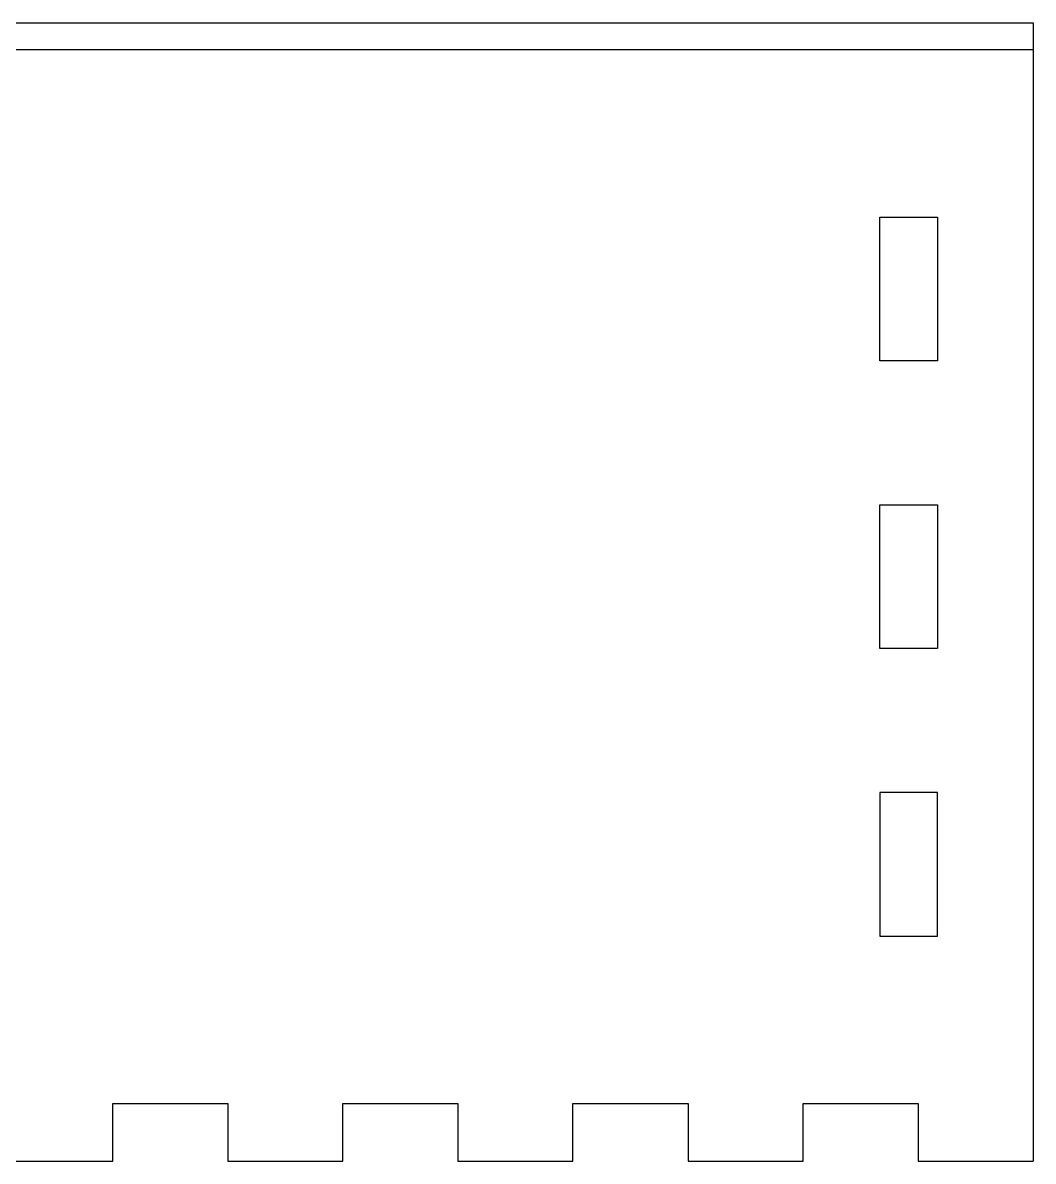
# Model space of a CAD drawing. Header units: millimetres. Extents: x -118 to 1853, y -1989 to 612.
# Drawn here: x 750.1 to 855.5, y 492.9 to 611.6 of the extents above; entities that cross this region are included whole.
import ezdxf

# ---------------------------------------------------------------- set-up
doc = ezdxf.new("R2010")
doc.units = ezdxf.units.MM
doc.layers.add('Holes', color=1, linetype='Continuous', plot=False)
doc.layers.add('text', color=5, linetype='Continuous')

# ---------------------------------------------------------------- blocks, each defined once
blk = doc.blocks.new('Back Panel')
for p, q in [((211.5, 2.8), (420, 2.8)), ((211.5, 2.8), (420, 2.8)), ((211.5, 2.8), (420, 2.8)), ((211.5, 2.8), (420, 2.8)), ((211.5, 2.8), (420, 2.8)), ((211.5, 2.8), (420, 2.8)), ((211.5, 2.8), (420, 2.8)), ((211.5, 2.8), (420, 2.8)), ((211.5, 2.8), (420, 2.8)), ((211.5, 2.8), (420, 2.8)), ((211.5, 2.8), (420, 2.8)), ((211.5, 2.8), (420, 2.8)), ((211.5, 2.8), (420, 2.8)), ((211.5, 2.8), (420, 2.8)), ((211.5, 2.8), (420, 2.8)), ((211.5, 2.8), (420, 2.8)), ((211.5, 2.8), (420, 2.8)), ((211.5, 2.8), (420, 2.8)), ((211.5, 2.8), (420, 2.8)), ((211.5, 2.8), (420, 2.8)), ((211.5, 2.8), (420, 2.8)), ((211.5, 2.8), (420, 2.8)), ((211.5, 2.8), (420, 2.8)), ((211.5, 2.8), (420, 2.8)), ((211.5, 2.8), (420, 2.8)), ((211.5, 2.8), (420, 2.8)), ((211.5, 2.8), (420, 2.8)), ((211.5, 2.8), (420, 2.8)), ((211.5, 2.8), (420, 2.8)), ((211.5, 2.8), (420, 2.8)), ((420, 2.8), (420, -115.95)), ((420, 2.8), (420, -115.95)), ((420, 2.8), (420, -115.95)), ((420, 2.8), (420, -115.95)), ((420, 2.8), (420, -115.95)), ((420, 2.8), (420, -115.95)), ((420, 2.8), (420, -115.95)), ((420, 2.8), (420, -115.95)), ((420, 2.8), (420, -115.95)), ((420, 2.8), (420, -115.95)), ((420, 2.8), (420, -115.95)), ((420, 2.8), (420, -115.95)), ((420, 2.8), (420, -115.95)), ((420, 2.8), (420, -115.95)), ((420, 2.8), (420, -115.95)), ((420, 2.8), (420, -115.95)), ((420, 2.8), (420, -115.95)), ((420, 2.8), (420, -115.95)), ((420, 2.8), (420, -115.95)), ((420, 2.8), (420, -115.95)), ((420, 2.8), (420, -115.95)), ((420, 2.8), (420, -115.95)), ((420, 2.8), (420, -115.95)), ((420, 2.8), (420, -115.95)), ((420, 2.8), (420, -115.95)), ((420, 2.8), (420, -115.95)), ((420, 2.8), (420, -115.95)), ((420, 2.8), (420, -115.95)), ((420, 2.8), (420, -115.95)), ((420, 2.8), (420, -115.95)), ((324, -115.95), (324, -109.95)), ((324, -109.95), (336, -109.95)), ((324, -115.95), (324, -109.95)), ((324, -109.95), (336, -109.95)), ((324, -115.95), (324, -109.95)), ((324, -109.95), (336, -109.95)), ((324, -115.95), (324, -109.95)), ((324, -109.95), (336, -109.95)), ((324, -115.95), (324, -109.95)), ((324, -109.95), (336, -109.95)), ((324, -115.95), (324, -109.95)), ((324, -109.95), (336, -109.95)), ((324, -115.95), (324, -109.95)), ((324, -109.95), (336, -109.95)), ((324, -115.95), (324, -109.95)), ((324, -109.95), (336, -109.95)), ((324, -115.95), (324, -109.95)), ((324, -109.95), (336, -109.95)), ((324, -115.95), (324, -109.95)), ((324, -109.95), (336, -109.95)), ((324, -115.95), (324, -109.95)), ((324, -109.95), (336, -109.95)), ((324, -115.95), (324, -109.95)), ((324, -109.95), (336, -109.95)), ((324, -115.95), (324, -109.95)), ((324, -109.95), (336, -109.95)), ((324, -115.95), (324, -109.95)), ((324, -109.95), (336, -109.95)), ((324, -115.95), (324, -109.95)), ((324, -109.95), (336, -109.95)), ((324, -115.95), (324, -109.95)), ((324, -109.95), (336, -109.95)), ((324, -115.95), (324, -109.95)), ((324, -109.95), (336, -109.95)), ((324, -115.95), (324, -109.95)), ((324, -109.95), (336, -109.95)), ((324, -115.95), (324, -109.95)), ((324, -109.95), (336, -109.95)), ((324, -115.95), (324, -109.95)), ((324, -109.95), (336, -109.95)), ((324, -115.95), (324, -109.95)), ((324, -109.95), (336, -109.95)), ((324, -115.95), (324, -109.95)), ((324, -109.95), (336, -109.95)), ((324, -115.95), (324, -109.95)), ((324, -109.95), (336, -109.95)), ((324, -115.95), (324, -109.95)), ((324, -109.95), (336, -109.95)), ((324, -115.95), (324, -109.95)), ((324, -109.95), (336, -109.95)), ((324, -115.95), (324, -109.95)), ((324, -109.95), (336, -109.95)), ((324, -115.95), (324, -109.95)), ((324, -109.95), (336, -109.95)), ((324, -115.95), (324, -109.95)), ((324, -109.95), (336, -109.95)), ((324, -115.95), (324, -109.95)), ((324, -109.95), (336, -109.95)), ((324, -115.95), (324, -109.95)), ((324, -109.95), (336, -109.95)), ((336, -109.95), (336, -115.95)), ((336, -109.95), (336, -115.95)), ((336, -109.95), (336, -115.95)), ((336, -109.95), (336, -115.95)), ((336, -109.95), (336, -115.95)), ((336, -109.95), (336, -115.95)), ((336, -109.95), (336, -115.95)), ((336, -109.95), (336, -115.95)), ((336, -109.95), (336, -115.95)), ((336, -109.95), (336, -115.95)), ((336, -109.95), (336, -115.95)), ((336, -109.95), (336, -115.95)), ((336, -109.95), (336, -115.95)), ((336, -109.95), (336, -115.95)), ((336, -109.95), (336, -115.95)), ((336, -109.95), (336, -115.95)), ((336, -109.95), (336, -115.95)), ((336, -109.95), (336, -115.95)), ((336, -109.95), (336, -115.95)), ((336, -109.95), (336, -115.95)), ((336, -109.95), (336, -115.95)), ((336, -109.95), (336, -115.95)), ((336, -109.95), (336, -115.95)), ((336, -109.95), (336, -115.95)), ((336, -109.95), (336, -115.95)), ((336, -109.95), (336, -115.95)), ((336, -109.95), (336, -115.95)), ((336, -109.95), (336, -115.95)), ((336, -109.95), (336, -115.95)), ((336, -109.95), (336, -115.95)), ((348, -115.95), (348, -109.95)), ((348, -109.95), (360, -109.95)), ((348, -115.95), (348, -109.95)), ((348, -109.95), (360, -109.95)), ((348, -115.95), (348, -109.95)), ((348, -109.95), (360, -109.95)), ((348, -115.95), (348, -109.95)), ((348, -109.95), (360, -109.95)), ((348, -115.95), (348, -109.95)), ((348, -109.95), (360, -109.95)), ((348, -115.95), (348, -109.95)), ((348, -109.95), (360, -109.95)), ((348, -115.95), (348, -109.95)), ((348, -109.95), (360, -109.95)), ((348, -115.95), (348, -109.95)), ((348, -109.95), (360, -109.95)), ((348, -115.95), (348, -109.95)), ((348, -109.95), (360, -109.95)), ((348, -115.95), (348, -109.95)), ((348, -109.95), (360, -109.95)), ((348, -115.95), (348, -109.95)), ((348, -109.95), (360, -109.95)), ((348, -115.95), (348, -109.95)), ((348, -109.95), (360, -109.95)), ((348, -115.95), (348, -109.95)), ((348, -109.95), (360, -109.95)), ((348, -115.95), (348, -109.95)), ((348, -109.95), (360, -109.95)), ((348, -115.95), (348, -109.95)), ((348, -109.95), (360, -109.95)), ((348, -115.95), (348, -109.95)), ((348, -109.95), (360, -109.95)), ((348, -115.95), (348, -109.95)), ((348, -109.95), (360, -109.95)), ((348, -115.95), (348, -109.95)), ((348, -109.95), (360, -109.95)), ((348, -115.95), (348, -109.95)), ((348, -109.95), (360, -109.95)), ((348, -115.95), (348, -109.95)), ((348, -109.95), (360, -109.95)), ((348, -115.95), (348, -109.95)), ((348, -109.95), (360, -109.95)), ((348, -115.95), (348, -109.95)), ((348, -109.95), (360, -109.95)), ((348, -115.95), (348, -109.95)), ((348, -109.95), (360, -109.95)), ((348, -115.95), (348, -109.95)), ((348, -109.95), (360, -109.95)), ((348, -115.95), (348, -109.95)), ((348, -109.95), (360, -109.95)), ((348, -115.95), (348, -109.95)), ((348, -109.95), (360, -109.95)), ((348, -115.95), (348, -109.95)), ((348, -109.95), (360, -109.95)), ((348, -115.95), (348, -109.95)), ((348, -109.95), (360, -109.95)), ((348, -115.95), (348, -109.95)), ((348, -109.95), (360, -109.95)), ((348, -115.95), (348, -109.95)), ((348, -109.95), (360, -109.95)), ((360, -109.95), (360, -115.95)), ((360, -109.95), (360, -115.95)), ((360, -109.95), (360, -115.95)), ((360, -109.95), (360, -115.95)), ((360, -109.95), (360, -115.95)), ((360, -109.95), (360, -115.95)), ((360, -109.95), (360, -115.95)), ((360, -109.95), (360, -115.95)), ((360, -109.95), (360, -115.95)), ((360, -109.95), (360, -115.95)), ((360, -109.95), (360, -115.95)), ((360, -109.95), (360, -115.95)), ((360, -109.95), (360, -115.95)), ((360, -109.95), (360, -115.95)), ((360, -109.95), (360, -115.95)), ((360, -109.95), (360, -115.95)), ((360, -109.95), (360, -115.95)), ((360, -109.95), (360, -115.95)), ((360, -109.95), (360, -115.95)), ((360, -109.95), (360, -115.95)), ((360, -109.95), (360, -115.95)), ((360, -109.95), (360, -115.95)), ((360, -109.95), (360, -115.95)), ((360, -109.95), (360, -115.95)), ((360, -109.95), (360, -115.95)), ((360, -109.95), (360, -115.95)), ((360, -109.95), (360, -115.95)), ((360, -109.95), (360, -115.95)), ((360, -109.95), (360, -115.95)), ((360, -109.95), (360, -115.95)), ((372, -115.95), (372, -109.95)), ((372, -109.95), (384, -109.95)), ((372, -115.95), (372, -109.95)), ((372, -109.95), (384, -109.95)), ((372, -115.95), (372, -109.95)), ((372, -109.95), (384, -109.95)), ((372, -115.95), (372, -109.95)), ((372, -109.95), (384, -109.95)), ((372, -115.95), (372, -109.95)), ((372, -109.95), (384, -109.95)), ((372, -115.95), (372, -109.95)), ((372, -109.95), (384, -109.95)), ((372, -115.95), (372, -109.95)), ((372, -109.95), (384, -109.95)), ((372, -115.95), (372, -109.95)), ((372, -109.95), (384, -109.95)), ((372, -115.95), (372, -109.95)), ((372, -109.95), (384, -109.95)), ((372, -115.95), (372, -109.95)), ((372, -109.95), (384, -109.95)), ((372, -115.95), (372, -109.95)), ((372, -109.95), (384, -109.95)), ((372, -115.95), (372, -109.95)), ((372, -109.95), (384, -109.95)), ((372, -115.95), (372, -109.95)), ((372, -109.95), (384, -109.95)), ((372, -115.95), (372, -109.95)), ((372, -109.95), (384, -109.95)), ((372, -115.95), (372, -109.95)), ((372, -109.95), (384, -109.95)), ((372, -115.95), (372, -109.95)), ((372, -109.95), (384, -109.95)), ((372, -115.95), (372, -109.95)), ((372, -109.95), (384, -109.95)), ((372, -115.95), (372, -109.95)), ((372, -109.95), (384, -109.95)), ((372, -115.95), (372, -109.95)), ((372, -109.95), (384, -109.95)), ((372, -115.95), (372, -109.95)), ((372, -109.95), (384, -109.95)), ((372, -115.95), (372, -109.95)), ((372, -109.95), (384, -109.95)), ((372, -115.95), (372, -109.95)), ((372, -109.95), (384, -109.95)), ((372, -115.95), (372, -109.95)), ((372, -109.95), (384, -109.95)), ((372, -115.95), (372, -109.95)), ((372, -109.95), (384, -109.95)), ((372, -115.95), (372, -109.95)), ((372, -109.95), (384, -109.95)), ((372, -115.95), (372, -109.95)), ((372, -109.95), (384, -109.95)), ((372, -115.95), (372, -109.95)), ((372, -109.95), (384, -109.95)), ((372, -115.95), (372, -109.95)), ((372, -109.95), (384, -109.95)), ((372, -115.95), (372, -109.95)), ((372, -109.95), (384, -109.95)), ((372, -115.95), (372, -109.95)), ((372, -109.95), (384, -109.95)), ((384, -109.95), (384, -115.95)), ((384, -109.95), (384, -115.95)), ((384, -109.95), (384, -115.95)), ((384, -109.95), (384, -115.95)), ((384, -109.95), (384, -115.95)), ((384, -109.95), (384, -115.95)), ((384, -109.95), (384, -115.95)), ((384, -109.95), (384, -115.95)), ((384, -109.95), (384, -115.95)), ((384, -109.95), (384, -115.95)), ((384, -109.95), (384, -115.95)), ((384, -109.95), (384, -115.95)), ((384, -109.95), (384, -115.95)), ((384, -109.95), (384, -115.95)), ((384, -109.95), (384, -115.95)), ((384, -109.95), (384, -115.95)), ((384, -109.95), (384, -115.95)), ((384, -109.95), (384, -115.95)), ((384, -109.95), (384, -115.95)), ((384, -109.95), (384, -115.95)), ((384, -109.95), (384, -115.95)), ((384, -109.95), (384, -115.95)), ((384, -109.95), (384, -115.95)), ((384, -109.95), (384, -115.95)), ((384, -109.95), (384, -115.95)), ((384, -109.95), (384, -115.95)), ((384, -109.95), (384, -115.95)), ((384, -109.95), (384, -115.95)), ((384, -109.95), (384, -115.95)), ((384, -109.95), (384, -115.95)), ((396, -115.95), (396, -109.95)), ((396, -109.95), (408, -109.95)), ((396, -115.95), (396, -109.95)), ((396, -109.95), (408, -109.95)), ((396, -115.95), (396, -109.95)), ((396, -109.95), (408, -109.95)), ((396, -115.95), (396, -109.95)), ((396, -109.95), (408, -109.95)), ((396, -115.95), (396, -109.95)), ((396, -109.95), (408, -109.95)), ((396, -115.95), (396, -109.95)), ((396, -109.95), (408, -109.95)), ((396, -115.95), (396, -109.95)), ((396, -109.95), (408, -109.95)), ((396, -115.95), (396, -109.95)), ((396, -109.95), (408, -109.95)), ((396, -115.95), (396, -109.95)), ((396, -109.95), (408, -109.95)), ((396, -115.95), (396, -109.95)), ((396, -109.95), (408, -109.95)), ((396, -115.95), (396, -109.95)), ((396, -109.95), (408, -109.95)), ((396, -115.95), (396, -109.95)), ((396, -109.95), (408, -109.95)), ((396, -115.95), (396, -109.95)), ((396, -109.95), (408, -109.95)), ((396, -115.95), (396, -109.95)), ((396, -109.95), (408, -109.95)), ((396, -115.95), (396, -109.95)), ((396, -109.95), (408, -109.95)), ((396, -115.95), (396, -109.95)), ((396, -109.95), (408, -109.95)), ((396, -115.95), (396, -109.95)), ((396, -109.95), (408, -109.95)), ((396, -115.95), (396, -109.95)), ((396, -109.95), (408, -109.95)), ((396, -115.95), (396, -109.95)), ((396, -109.95), (408, -109.95)), ((396, -115.95), (396, -109.95)), ((396, -109.95), (408, -109.95)), ((396, -115.95), (396, -109.95)), ((396, -109.95), (408, -109.95)), ((396, -115.95), (396, -109.95)), ((396, -109.95), (408, -109.95)), ((396, -115.95), (396, -109.95)), ((396, -109.95), (408, -109.95)), ((396, -115.95), (396, -109.95)), ((396, -109.95), (408, -109.95)), ((396, -115.95), (396, -109.95)), ((396, -109.95), (408, -109.95)), ((396, -115.95), (396, -109.95)), ((396, -109.95), (408, -109.95)), ((396, -115.95), (396, -109.95)), ((396, -109.95), (408, -109.95)), ((396, -115.95), (396, -109.95)), ((396, -109.95), (408, -109.95)), ((396, -115.95), (396, -109.95)), ((396, -109.95), (408, -109.95)), ((396, -115.95), (396, -109.95)), ((396, -109.95), (408, -109.95)), ((408, -109.95), (408, -115.95)), ((408, -109.95), (408, -115.95)), ((408, -109.95), (408, -115.95)), ((408, -109.95), (408, -115.95)), ((408, -109.95), (408, -115.95)), ((408, -109.95), (408, -115.95)), ((408, -109.95), (408, -115.95)), ((408, -109.95), (408, -115.95)), ((408, -109.95), (408, -115.95)), ((408, -109.95), (408, -115.95)), ((408, -109.95), (408, -115.95)), ((408, -109.95), (408, -115.95)), ((408, -109.95), (408, -115.95)), ((408, -109.95), (408, -115.95)), ((408, -109.95), (408, -115.95)), ((408, -109.95), (408, -115.95)), ((408, -109.95), (408, -115.95)), ((408, -109.95), (408, -115.95)), ((408, -109.95), (408, -115.95)), ((408, -109.95), (408, -115.95)), ((408, -109.95), (408, -115.95)), ((408, -109.95), (408, -115.95)), ((408, -109.95), (408, -115.95)), ((408, -109.95), (408, -115.95)), ((408, -109.95), (408, -115.95)), ((408, -109.95), (408, -115.95)), ((408, -109.95), (408, -115.95)), ((408, -109.95), (408, -115.95)), ((408, -109.95), (408, -115.95)), ((408, -109.95), (408, -115.95)), ((312, -115.95), (324, -115.95)), ((312, -115.95), (324, -115.95)), ((312, -115.95), (324, -115.95)), ((312, -115.95), (324, -115.95)), ((312, -115.95), (324, -115.95)), ((312, -115.95), (324, -115.95)), ((312, -115.95), (324, -115.95)), ((312, -115.95), (324, -115.95)), ((312, -115.95), (324, -115.95)), ((312, -115.95), (324, -115.95)), ((312, -115.95), (324, -115.95)), ((312, -115.95), (324, -115.95)), ((312, -115.95), (324, -115.95)), ((312, -115.95), (324, -115.95)), ((312, -115.95), (324, -115.95)), ((312, -115.95), (324, -115.95)), ((312, -115.95), (324, -115.95)), ((312, -115.95), (324, -115.95)), ((312, -115.95), (324, -115.95)), ((312, -115.95), (324, -115.95)), ((312, -115.95), (324, -115.95)), ((312, -115.95), (324, -115.95)), ((312, -115.95), (324, -115.95)), ((312, -115.95), (324, -115.95)), ((312, -115.95), (324, -115.95)), ((312, -115.95), (324, -115.95)), ((312, -115.95), (324, -115.95)), ((312, -115.95), (324, -115.95)), ((312, -115.95), (324, -115.95)), ((312, -115.95), (324, -115.95)), ((336, -115.95), (348, -115.95)), ((336, -115.95), (348, -115.95)), ((336, -115.95), (348, -115.95)), ((336, -115.95), (348, -115.95)), ((336, -115.95), (348, -115.95)), ((336, -115.95), (348, -115.95)), ((336, -115.95), (348, -115.95)), ((336, -115.95), (348, -115.95)), ((336, -115.95), (348, -115.95)), ((336, -115.95), (348, -115.95)), ((336, -115.95), (348, -115.95)), ((336, -115.95), (348, -115.95)), ((336, -115.95), (348, -115.95)), ((336, -115.95), (348, -115.95)), ((336, -115.95), (348, -115.95)), ((336, -115.95), (348, -115.95)), ((336, -115.95), (348, -115.95)), ((336, -115.95), (348, -115.95)), ((336, -115.95), (348, -115.95)), ((336, -115.95), (348, -115.95)), ((336, -115.95), (348, -115.95)), ((336, -115.95), (348, -115.95)), ((336, -115.95), (348, -115.95)), ((336, -115.95), (348, -115.95)), ((336, -115.95), (348, -115.95)), ((336, -115.95), (348, -115.95)), ((336, -115.95), (348, -115.95)), ((336, -115.95), (348, -115.95)), ((336, -115.95), (348, -115.95)), ((336, -115.95), (348, -115.95)), ((360, -115.95), (372, -115.95)), ((360, -115.95), (372, -115.95)), ((360, -115.95), (372, -115.95)), ((360, -115.95), (372, -115.95)), ((360, -115.95), (372, -115.95)), ((360, -115.95), (372, -115.95)), ((360, -115.95), (372, -115.95)), ((360, -115.95), (372, -115.95)), ((360, -115.95), (372, -115.95)), ((360, -115.95), (372, -115.95)), ((360, -115.95), (372, -115.95)), ((360, -115.95), (372, -115.95)), ((360, -115.95), (372, -115.95)), ((360, -115.95), (372, -115.95)), ((360, -115.95), (372, -115.95)), ((360, -115.95), (372, -115.95)), ((360, -115.95), (372, -115.95)), ((360, -115.95), (372, -115.95)), ((360, -115.95), (372, -115.95)), ((360, -115.95), (372, -115.95)), ((360, -115.95), (372, -115.95)), ((360, -115.95), (372, -115.95)), ((360, -115.95), (372, -115.95)), ((360, -115.95), (372, -115.95)), ((360, -115.95), (372, -115.95)), ((360, -115.95), (372, -115.95)), ((360, -115.95), (372, -115.95)), ((360, -115.95), (372, -115.95)), ((360, -115.95), (372, -115.95)), ((360, -115.95), (372, -115.95)), ((384, -115.95), (396, -115.95)), ((384, -115.95), (396, -115.95)), ((384, -115.95), (396, -115.95)), ((384, -115.95), (396, -115.95)), ((384, -115.95), (396, -115.95)), ((384, -115.95), (396, -115.95)), ((384, -115.95), (396, -115.95)), ((384, -115.95), (396, -115.95)), ((384, -115.95), (396, -115.95)), ((384, -115.95), (396, -115.95)), ((384, -115.95), (396, -115.95)), ((384, -115.95), (396, -115.95)), ((384, -115.95), (396, -115.95)), ((384, -115.95), (396, -115.95)), ((384, -115.95), (396, -115.95)), ((384, -115.95), (396, -115.95)), ((384, -115.95), (396, -115.95)), ((384, -115.95), (396, -115.95)), ((384, -115.95), (396, -115.95)), ((384, -115.95), (396, -115.95)), ((384, -115.95), (396, -115.95)), ((384, -115.95), (396, -115.95)), ((384, -115.95), (396, -115.95)), ((384, -115.95), (396, -115.95)), ((384, -115.95), (396, -115.95)), ((384, -115.95), (396, -115.95)), ((384, -115.95), (396, -115.95)), ((384, -115.95), (396, -115.95)), ((384, -115.95), (396, -115.95)), ((384, -115.95), (396, -115.95)), ((408, -115.95), (420, -115.95)), ((408, -115.95), (420, -115.95)), ((408, -115.95), (420, -115.95)), ((408, -115.95), (420, -115.95)), ((408, -115.95), (420, -115.95)), ((408, -115.95), (420, -115.95)), ((408, -115.95), (420, -115.95)), ((408, -115.95), (420, -115.95)), ((408, -115.95), (420, -115.95)), ((408, -115.95), (420, -115.95)), ((408, -115.95), (420, -115.95)), ((408, -115.95), (420, -115.95)), ((408, -115.95), (420, -115.95)), ((408, -115.95), (420, -115.95)), ((408, -115.95), (420, -115.95)), ((408, -115.95), (420, -115.95)), ((408, -115.95), (420, -115.95)), ((408, -115.95), (420, -115.95)), ((408, -115.95), (420, -115.95)), ((408, -115.95), (420, -115.95)), ((408, -115.95), (420, -115.95)), ((408, -115.95), (420, -115.95)), ((408, -115.95), (420, -115.95)), ((408, -115.95), (420, -115.95)), ((408, -115.95), (420, -115.95)), ((408, -115.95), (420, -115.95)), ((408, -115.95), (420, -115.95)), ((408, -115.95), (420, -115.95)), ((408, -115.95), (420, -115.95)), ((408, -115.95), (420, -115.95))]:
    blk.add_line(p, q)
at = {"layer": 'Holes'}
for p, q in [((404, -32.48), (404, -17.48)), ((404, -17.48), (410, -17.48)), ((404, -32.48), (404, -17.48)), ((404, -17.48), (410, -17.48)), ((404, -32.48), (404, -17.48)), ((404, -17.48), (410, -17.48)), ((404, -32.48), (404, -17.48)), ((404, -17.48), (410, -17.48)), ((404, -32.48), (404, -17.48)), ((404, -17.48), (410, -17.48)), ((404, -32.48), (404, -17.48)), ((404, -17.48), (410, -17.48)), ((404, -32.48), (404, -17.48)), ((404, -17.48), (410, -17.48)), ((404, -32.48), (404, -17.48)), ((404, -17.48), (410, -17.48)), ((404, -32.48), (404, -17.48)), ((404, -17.48), (410, -17.48)), ((404, -32.48), (404, -17.48)), ((404, -17.48), (410, -17.48)), ((404, -32.48), (404, -17.48)), ((404, -17.48), (410, -17.48)), ((404, -32.48), (404, -17.48)), ((404, -17.48), (410, -17.48)), ((404, -32.48), (404, -17.48)), ((404, -17.48), (410, -17.48)), ((404, -32.48), (404, -17.48)), ((404, -17.48), (410, -17.48)), ((404, -32.48), (404, -17.48)), ((404, -17.48), (410, -17.48)), ((404, -32.48), (404, -17.48)), ((404, -17.48), (410, -17.48)), ((404, -32.48), (404, -17.48)), ((404, -17.48), (410, -17.48)), ((404, -32.48), (404, -17.48)), ((404, -17.48), (410, -17.48)), ((404, -32.48), (404, -17.48)), ((404, -17.48), (410, -17.48)), ((404, -32.48), (404, -17.48)), ((404, -17.48), (410, -17.48)), ((404, -32.48), (404, -17.48)), ((404, -17.48), (410, -17.48)), ((404, -32.48), (404, -17.48)), ((404, -17.48), (410, -17.48)), ((404, -32.48), (404, -17.48)), ((404, -17.48), (410, -17.48)), ((404, -32.48), (404, -17.48)), ((404, -17.48), (410, -17.48)), ((404, -32.48), (404, -17.48)), ((404, -17.48), (410, -17.48)), ((404, -32.48), (404, -17.48)), ((404, -17.48), (410, -17.48)), ((404, -32.48), (404, -17.48)), ((404, -17.48), (410, -17.48)), ((404, -32.48), (404, -17.48)), ((404, -17.48), (410, -17.48)), ((404, -32.48), (404, -17.48)), ((404, -17.48), (410, -17.48)), ((404, -32.48), (404, -17.48)), ((404, -17.48), (410, -17.48)), ((410, -17.48), (410, -32.48)), ((410, -17.48), (410, -32.48)), ((410, -17.48), (410, -32.48)), ((410, -17.48), (410, -32.48)), ((410, -17.48), (410, -32.48)), ((410, -17.48), (410, -32.48)), ((410, -17.48), (410, -32.48)), ((410, -17.48), (410, -32.48)), ((410, -17.48), (410, -32.48)), ((410, -17.48), (410, -32.48)), ((410, -17.48), (410, -32.48)), ((410, -17.48), (410, -32.48)), ((410, -17.48), (410, -32.48)), ((410, -17.48), (410, -32.48)), ((410, -17.48), (410, -32.48)), ((410, -17.48), (410, -32.48)), ((410, -17.48), (410, -32.48)), ((410, -17.48), (410, -32.48)), ((410, -17.48), (410, -32.48)), ((410, -17.48), (410, -32.48)), ((410, -17.48), (410, -32.48)), ((410, -17.48), (410, -32.48)), ((410, -17.48), (410, -32.48)), ((410, -17.48), (410, -32.48)), ((410, -17.48), (410, -32.48)), ((410, -17.48), (410, -32.48)), ((410, -17.48), (410, -32.48)), ((410, -17.48), (410, -32.48)), ((410, -17.48), (410, -32.48)), ((410, -17.48), (410, -32.48)), ((410, -32.48), (404, -32.48)), ((410, -32.48), (404, -32.48)), ((410, -32.48), (404, -32.48)), ((410, -32.48), (404, -32.48)), ((410, -32.48), (404, -32.48)), ((410, -32.48), (404, -32.48)), ((410, -32.48), (404, -32.48)), ((410, -32.48), (404, -32.48)), ((410, -32.48), (404, -32.48)), ((410, -32.48), (404, -32.48)), ((410, -32.48), (404, -32.48)), ((410, -32.48), (404, -32.48)), ((410, -32.48), (404, -32.48)), ((410, -32.48), (404, -32.48)), ((410, -32.48), (404, -32.48)), ((410, -32.48), (404, -32.48)), ((410, -32.48), (404, -32.48)), ((410, -32.48), (404, -32.48)), ((410, -32.48), (404, -32.48)), ((410, -32.48), (404, -32.48)), ((410, -32.48), (404, -32.48)), ((410, -32.48), (404, -32.48)), ((410, -32.48), (404, -32.48)), ((410, -32.48), (404, -32.48)), ((410, -32.48), (404, -32.48)), ((410, -32.48), (404, -32.48)), ((410, -32.48), (404, -32.48)), ((410, -32.48), (404, -32.48)), ((410, -32.48), (404, -32.48)), ((410, -32.48), (404, -32.48)), ((404, -62.48), (404, -47.48)), ((404, -47.48), (410, -47.48)), ((404, -62.48), (404, -47.48)), ((404, -47.48), (410, -47.48)), ((404, -62.48), (404, -47.48)), ((404, -47.48), (410, -47.48)), ((404, -62.48), (404, -47.48)), ((404, -47.48), (410, -47.48)), ((404, -62.48), (404, -47.48)), ((404, -47.48), (410, -47.48)), ((404, -62.48), (404, -47.48)), ((404, -47.48), (410, -47.48)), ((404, -62.48), (404, -47.48)), ((404, -47.48), (410, -47.48)), ((404, -62.48), (404, -47.48)), ((404, -47.48), (410, -47.48)), ((404, -62.48), (404, -47.48)), ((404, -47.48), (410, -47.48)), ((404, -62.48), (404, -47.48)), ((404, -47.48), (410, -47.48)), ((404, -62.48), (404, -47.48)), ((404, -47.48), (410, -47.48)), ((404, -62.48), (404, -47.48)), ((404, -47.48), (410, -47.48)), ((404, -62.48), (404, -47.48)), ((404, -47.48), (410, -47.48)), ((404, -62.48), (404, -47.48)), ((404, -47.48), (410, -47.48)), ((404, -62.48), (404, -47.48)), ((404, -47.48), (410, -47.48)), ((404, -62.48), (404, -47.48)), ((404, -47.48), (410, -47.48)), ((404, -62.48), (404, -47.48)), ((404, -47.48), (410, -47.48)), ((404, -62.48), (404, -47.48)), ((404, -47.48), (410, -47.48)), ((404, -62.48), (404, -47.48)), ((404, -47.48), (410, -47.48)), ((404, -62.48), (404, -47.48)), ((404, -47.48), (410, -47.48)), ((404, -62.48), (404, -47.48)), ((404, -47.48), (410, -47.48)), ((404, -62.48), (404, -47.48)), ((404, -47.48), (410, -47.48)), ((404, -62.48), (404, -47.48)), ((404, -47.48), (410, -47.48)), ((404, -62.48), (404, -47.48)), ((404, -47.48), (410, -47.48)), ((404, -62.48), (404, -47.48)), ((404, -47.48), (410, -47.48)), ((404, -62.48), (404, -47.48)), ((404, -47.48), (410, -47.48)), ((404, -62.48), (404, -47.48)), ((404, -47.48), (410, -47.48)), ((404, -62.48), (404, -47.48)), ((404, -47.48), (410, -47.48)), ((404, -62.48), (404, -47.48)), ((404, -47.48), (410, -47.48)), ((404, -62.48), (404, -47.48)), ((404, -47.48), (410, -47.48)), ((410, -47.48), (410, -62.48)), ((410, -47.48), (410, -62.48)), ((410, -47.48), (410, -62.48)), ((410, -47.48), (410, -62.48)), ((410, -47.48), (410, -62.48)), ((410, -47.48), (410, -62.48)), ((410, -47.48), (410, -62.48)), ((410, -47.48), (410, -62.48)), ((410, -47.48), (410, -62.48)), ((410, -47.48), (410, -62.48)), ((410, -47.48), (410, -62.48)), ((410, -47.48), (410, -62.48)), ((410, -47.48), (410, -62.48)), ((410, -47.48), (410, -62.48)), ((410, -47.48), (410, -62.48)), ((410, -47.48), (410, -62.48)), ((410, -47.48), (410, -62.48)), ((410, -47.48), (410, -62.48)), ((410, -47.48), (410, -62.48)), ((410, -47.48), (410, -62.48)), ((410, -47.48), (410, -62.48)), ((410, -47.48), (410, -62.48)), ((410, -47.48), (410, -62.48)), ((410, -47.48), (410, -62.48)), ((410, -47.48), (410, -62.48)), ((410, -47.48), (410, -62.48)), ((410, -47.48), (410, -62.48)), ((410, -47.48), (410, -62.48)), ((410, -47.48), (410, -62.48)), ((410, -47.48), (410, -62.48)), ((410, -62.48), (404, -62.48)), ((410, -62.48), (404, -62.48)), ((410, -62.48), (404, -62.48)), ((410, -62.48), (404, -62.48)), ((410, -62.48), (404, -62.48)), ((410, -62.48), (404, -62.48)), ((410, -62.48), (404, -62.48)), ((410, -62.48), (404, -62.48)), ((410, -62.48), (404, -62.48)), ((410, -62.48), (404, -62.48)), ((410, -62.48), (404, -62.48)), ((410, -62.48), (404, -62.48)), ((410, -62.48), (404, -62.48)), ((410, -62.48), (404, -62.48)), ((410, -62.48), (404, -62.48)), ((410, -62.48), (404, -62.48)), ((410, -62.48), (404, -62.48)), ((410, -62.48), (404, -62.48)), ((410, -62.48), (404, -62.48)), ((410, -62.48), (404, -62.48)), ((410, -62.48), (404, -62.48)), ((410, -62.48), (404, -62.48)), ((410, -62.48), (404, -62.48)), ((410, -62.48), (404, -62.48)), ((410, -62.48), (404, -62.48)), ((410, -62.48), (404, -62.48)), ((410, -62.48), (404, -62.48)), ((410, -62.48), (404, -62.48)), ((410, -62.48), (404, -62.48)), ((410, -62.48), (404, -62.48)), ((410, -77.48), (404, -77.48)), ((404, -77.48), (404, -92.48)), ((410, -77.48), (404, -77.48)), ((404, -77.48), (404, -92.48)), ((410, -77.48), (404, -77.48)), ((404, -77.48), (404, -92.48)), ((410, -77.48), (404, -77.48)), ((404, -77.48), (404, -92.48)), ((410, -77.48), (404, -77.48)), ((404, -77.48), (404, -92.48)), ((410, -77.48), (404, -77.48)), ((404, -77.48), (404, -92.48)), ((410, -77.48), (404, -77.48)), ((404, -77.48), (404, -92.48)), ((410, -77.48), (404, -77.48)), ((404, -77.48), (404, -92.48)), ((410, -77.48), (404, -77.48)), ((404, -77.48), (404, -92.48)), ((410, -77.48), (404, -77.48)), ((404, -77.48), (404, -92.48)), ((410, -77.48), (404, -77.48)), ((404, -77.48), (404, -92.48)), ((410, -77.48), (404, -77.48)), ((404, -77.48), (404, -92.48)), ((410, -77.48), (404, -77.48)), ((404, -77.48), (404, -92.48)), ((410, -77.48), (404, -77.48)), ((404, -77.48), (404, -92.48)), ((410, -77.48), (404, -77.48)), ((404, -77.48), (404, -92.48)), ((410, -77.48), (404, -77.48)), ((404, -77.48), (404, -92.48)), ((410, -77.48), (404, -77.48)), ((404, -77.48), (404, -92.48)), ((410, -77.48), (404, -77.48)), ((404, -77.48), (404, -92.48)), ((410, -77.48), (404, -77.48)), ((404, -77.48), (404, -92.48)), ((410, -77.48), (404, -77.48)), ((404, -77.48), (404, -92.48)), ((410, -77.48), (404, -77.48)), ((404, -77.48), (404, -92.48)), ((410, -77.48), (404, -77.48)), ((404, -77.48), (404, -92.48)), ((410, -77.48), (404, -77.48)), ((404, -77.48), (404, -92.48)), ((410, -77.48), (404, -77.48)), ((404, -77.48), (404, -92.48)), ((410, -77.48), (404, -77.48)), ((404, -77.48), (404, -92.48)), ((410, -77.48), (404, -77.48)), ((404, -77.48), (404, -92.48)), ((410, -77.48), (404, -77.48)), ((404, -77.48), (404, -92.48)), ((410, -77.48), (404, -77.48)), ((404, -77.48), (404, -92.48)), ((410, -77.48), (404, -77.48)), ((404, -77.48), (404, -92.48)), ((410, -77.48), (404, -77.48)), ((404, -77.48), (404, -92.48)), ((410, -92.48), (410, -77.48)), ((410, -92.48), (410, -77.48)), ((410, -92.48), (410, -77.48)), ((410, -92.48), (410, -77.48)), ((410, -92.48), (410, -77.48)), ((410, -92.48), (410, -77.48)), ((410, -92.48), (410, -77.48)), ((410, -92.48), (410, -77.48)), ((410, -92.48), (410, -77.48)), ((410, -92.48), (410, -77.48)), ((410, -92.48), (410, -77.48)), ((410, -92.48), (410, -77.48)), ((410, -92.48), (410, -77.48)), ((410, -92.48), (410, -77.48)), ((410, -92.48), (410, -77.48)), ((410, -92.48), (410, -77.48)), ((410, -92.48), (410, -77.48)), ((410, -92.48), (410, -77.48)), ((410, -92.48), (410, -77.48)), ((410, -92.48), (410, -77.48)), ((410, -92.48), (410, -77.48)), ((410, -92.48), (410, -77.48)), ((410, -92.48), (410, -77.48)), ((410, -92.48), (410, -77.48)), ((410, -92.48), (410, -77.48)), ((410, -92.48), (410, -77.48)), ((410, -92.48), (410, -77.48)), ((410, -92.48), (410, -77.48)), ((410, -92.48), (410, -77.48)), ((410, -92.48), (410, -77.48)), ((404, -92.48), (410, -92.48)), ((404, -92.48), (410, -92.48)), ((404, -92.48), (410, -92.48)), ((404, -92.48), (410, -92.48)), ((404, -92.48), (410, -92.48)), ((404, -92.48), (410, -92.48)), ((404, -92.48), (410, -92.48)), ((404, -92.48), (410, -92.48)), ((404, -92.48), (410, -92.48)), ((404, -92.48), (410, -92.48)), ((404, -92.48), (410, -92.48)), ((404, -92.48), (410, -92.48)), ((404, -92.48), (410, -92.48)), ((404, -92.48), (410, -92.48)), ((404, -92.48), (410, -92.48)), ((404, -92.48), (410, -92.48)), ((404, -92.48), (410, -92.48)), ((404, -92.48), (410, -92.48)), ((404, -92.48), (410, -92.48)), ((404, -92.48), (410, -92.48)), ((404, -92.48), (410, -92.48)), ((404, -92.48), (410, -92.48)), ((404, -92.48), (410, -92.48)), ((404, -92.48), (410, -92.48)), ((404, -92.48), (410, -92.48)), ((404, -92.48), (410, -92.48)), ((404, -92.48), (410, -92.48)), ((404, -92.48), (410, -92.48)), ((404, -92.48), (410, -92.48)), ((404, -92.48), (410, -92.48))]:
    blk.add_line(p, q, dxfattribs=at)
at = {"layer": 'text'}
blk.add_line((0, 0), (420, 0), dxfattribs=at)
blk.add_line((0, 0), (420, 0), dxfattribs=at)
blk.add_line((0, 0), (420, 0), dxfattribs=at)
blk.add_line((0, 0), (420, 0), dxfattribs=at)
blk.add_line((0, 0), (420, 0), dxfattribs=at)
blk.add_line((0, 0), (420, 0), dxfattribs=at)
blk.add_line((0, 0), (420, 0), dxfattribs=at)
blk.add_line((0, 0), (420, 0), dxfattribs=at)
blk.add_line((0, 0), (420, 0), dxfattribs=at)
blk.add_line((0, 0), (420, 0), dxfattribs=at)
blk.add_line((0, 0), (420, 0), dxfattribs=at)
blk.add_line((0, 0), (420, 0), dxfattribs=at)
blk.add_line((0, 0), (420, 0), dxfattribs=at)
blk.add_line((0, 0), (420, 0), dxfattribs=at)
blk.add_line((0, 0), (420, 0), dxfattribs=at)
blk.add_line((0, 0), (420, 0), dxfattribs=at)
blk.add_line((0, 0), (420, 0), dxfattribs=at)
blk.add_line((0, 0), (420, 0), dxfattribs=at)
blk.add_line((0, 0), (420, 0), dxfattribs=at)
blk.add_line((0, 0), (420, 0), dxfattribs=at)
blk.add_line((0, 0), (420, 0), dxfattribs=at)
blk.add_line((0, 0), (420, 0), dxfattribs=at)
blk.add_line((0, 0), (420, 0), dxfattribs=at)
blk.add_line((0, 0), (420, 0), dxfattribs=at)
blk.add_line((0, 0), (420, 0), dxfattribs=at)
blk.add_line((0, 0), (420, 0), dxfattribs=at)
blk.add_line((0, 0), (420, 0), dxfattribs=at)
blk.add_line((0, 0), (420, 0), dxfattribs=at)
blk.add_line((0, 0), (420, 0), dxfattribs=at)
blk.add_line((0, 0), (420, 0), dxfattribs=at)

msp = doc.modelspace()

# ---------------------------------------------------------------- block references
msp.add_blockref('Back Panel', (435.51, 608.84))

doc.saveas('drawing.dxf')
